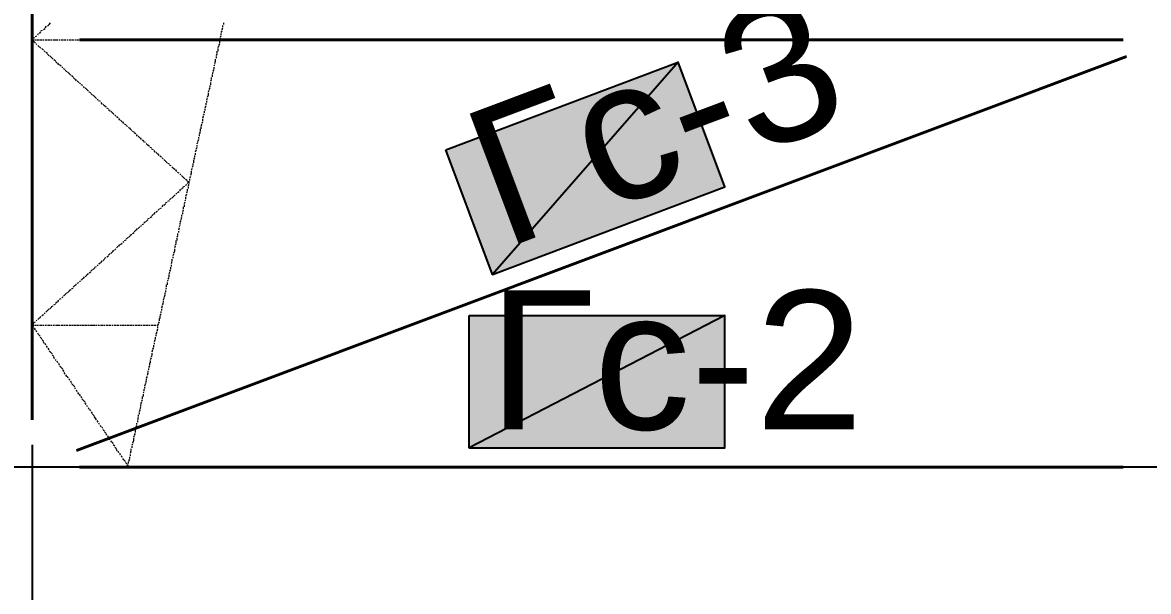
# Model space of a CAD drawing. Extents: x 8 to 21351, y 0 to 420.
# Drawn here: x 15812.33 to 15842, y 305.7 to 320.69 of the extents above; entities that cross this region are included whole.
import ezdxf

# ---------------------------------------------------------------- set-up
doc = ezdxf.new("R2010")
doc.units = 0
doc.styles.add('TEYPDFCAD_TEXT', font='arial.ttf')

msp = doc.modelspace()

# ---------------------------------------------------------------- hatches: boundary and pattern name
at = {"true_color": 0xffffff}
h = msp.add_hatch(color=0, dxfattribs=at)
h.paths.add_polyline_path([(15823.488, 317.331), (15829.605, 319.638), (15824.716, 314.05)])
h.paths.add_polyline_path([(15829.605, 319.638), (15824.716, 314.05), (15830.833, 316.357)])
h = msp.add_hatch(color=0, dxfattribs=at)
h.paths.add_polyline_path([(15824.102, 312.97), (15830.833, 312.97), (15824.102, 309.478)])
h.paths.add_polyline_path([(15830.833, 312.97), (15824.102, 309.478), (15830.833, 309.478)])

# ---------------------------------------------------------------- linework, layer by layer
at = {"color": 7, "lineweight": 40}
for p, q in [((15812.587, 397.743), (15812.587, 310.219)), ((15841.332, 320.23), (15813.836, 320.23)), ((15841.416, 319.786), (15813.752, 309.414)), ((15841.332, 308.97), (15813.836, 308.97))]:
    msp.add_line(p, q, dxfattribs=at)
at = {"color": 7, "lineweight": 25}
for p, q in [((15812.587, 333.565), (15812.587, 313.563)), ((15812.587, 312.081), (15812.587, 311.065)), ((15812.587, 309.562), (15812.587, 296.164)), ((15822.091, 308.97), (15802.089, 308.97)), ((15824.589, 308.97), (15823.573, 308.97)), ((15846.073, 308.97), (15826.092, 308.97))]:
    msp.add_line(p, q, dxfattribs=at)
at = {"color": 7, "lineweight": 5}
for p, q in [((15812.587, 320.675), (15812.587, 320.611)), ((15812.587, 320.59), (15812.587, 320.548)), ((15812.587, 320.527), (15812.587, 320.485)), ((15812.587, 320.463), (15812.587, 320.421)), ((15812.587, 320.4), (15812.587, 320.336)), ((15812.736, 320.358), (15812.757, 320.4)), ((15812.778, 320.4), (15812.82, 320.442)), ((15812.82, 320.463), (15812.863, 320.485)), ((15812.884, 320.506), (15812.926, 320.527)), ((15812.926, 320.548), (15812.968, 320.59)), ((15812.99, 320.59), (15813.032, 320.633)), ((15813.032, 320.633), (15813.074, 320.675)), ((15817.583, 320.463), (15817.562, 320.421)), ((15817.562, 320.4), (15817.562, 320.358)), ((15817.604, 320.548), (15817.583, 320.485)), ((15817.604, 320.611), (15817.604, 320.569)), ((15817.625, 320.675), (15817.625, 320.633)), ((15812.587, 320.315), (15812.587, 320.273)), ((15812.587, 320.23), (15812.609, 320.252)), ((15812.587, 320.252), (15812.587, 320.209)), ((15812.587, 320.23), (15812.63, 320.23)), ((15812.63, 320.188), (15812.587, 320.23)), ((15812.587, 320.188), (15812.587, 320.125)), ((15812.587, 320.103), (15812.587, 320.061)), ((15812.63, 320.273), (15812.651, 320.294)), ((15812.672, 320.146), (15812.63, 320.188)), ((15812.651, 320.23), (15812.693, 320.23)), ((15812.672, 320.315), (15812.714, 320.336)), ((15812.714, 320.103), (15812.693, 320.125)), ((15812.714, 320.23), (15812.778, 320.23)), ((15812.799, 320.23), (15812.841, 320.23)), ((15812.863, 320.23), (15812.905, 320.23)), ((15812.926, 320.23), (15812.99, 320.23)), ((15813.011, 320.23), (15813.053, 320.23)), ((15813.074, 320.23), (15813.117, 320.23)), ((15813.138, 320.23), (15813.201, 320.23)), ((15813.201, 320.23), (15813.265, 320.23)), ((15813.286, 320.23), (15813.328, 320.23)), ((15813.349, 320.23), (15813.392, 320.23)), ((15813.413, 320.23), (15813.476, 320.23)), ((15813.498, 320.23), (15813.54, 320.23)), ((15813.561, 320.23), (15813.603, 320.23)), ((15813.625, 320.23), (15813.688, 320.23)), ((15813.709, 320.23), (15813.752, 320.23)), ((15813.773, 320.23), (15813.815, 320.23)), ((15813.836, 320.23), (15813.9, 320.23)), ((15813.921, 320.23), (15813.963, 320.23)), ((15813.984, 320.23), (15814.027, 320.23)), ((15814.048, 320.23), (15814.111, 320.23)), ((15814.111, 320.23), (15814.175, 320.23)), ((15814.196, 320.23), (15814.238, 320.23)), ((15814.26, 320.23), (15814.302, 320.23)), ((15814.323, 320.23), (15814.387, 320.23)), ((15814.408, 320.23), (15814.45, 320.23)), ((15814.471, 320.23), (15814.514, 320.23)), ((15814.535, 320.23), (15814.598, 320.23)), ((15814.619, 320.23), (15814.662, 320.23)), ((15814.683, 320.23), (15814.725, 320.23)), ((15814.746, 320.23), (15814.81, 320.23)), ((15814.831, 320.23), (15814.873, 320.23)), ((15814.895, 320.23), (15814.937, 320.23)), ((15814.958, 320.23), (15815, 320.23)), ((15815.022, 320.23), (15815.085, 320.23)), ((15815.106, 320.23), (15815.149, 320.23)), ((15815.17, 320.23), (15815.212, 320.23)), ((15815.233, 320.23), (15815.297, 320.23)), ((15815.318, 320.23), (15815.36, 320.23)), ((15815.381, 320.23), (15815.424, 320.23)), ((15815.445, 320.23), (15815.508, 320.23)), ((15815.53, 320.23), (15815.572, 320.23)), ((15815.593, 320.23), (15815.635, 320.23)), ((15815.657, 320.23), (15815.72, 320.23)), ((15815.741, 320.23), (15815.784, 320.23)), ((15815.805, 320.23), (15815.847, 320.23)), ((15815.868, 320.23), (15815.911, 320.23)), ((15815.932, 320.23), (15815.995, 320.23)), ((15816.016, 320.23), (15816.059, 320.23)), ((15816.08, 320.23), (15816.122, 320.23)), ((15816.143, 320.23), (15816.207, 320.23)), ((15816.228, 320.23), (15816.27, 320.23)), ((15816.292, 320.23), (15816.334, 320.23)), ((15816.355, 320.23), (15816.419, 320.23)), ((15816.44, 320.23), (15816.482, 320.23)), ((15816.503, 320.23), (15816.546, 320.23)), ((15816.567, 320.23), (15816.63, 320.23)), ((15816.63, 320.23), (15816.694, 320.23)), ((15816.715, 320.23), (15816.757, 320.23)), ((15816.778, 320.23), (15816.821, 320.23)), ((15816.842, 320.23), (15816.905, 320.23)), ((15816.927, 320.23), (15816.969, 320.23)), ((15816.99, 320.23), (15817.032, 320.23)), ((15817.054, 320.23), (15817.117, 320.23)), ((15817.138, 320.23), (15817.181, 320.23)), ((15817.202, 320.23), (15817.244, 320.23)), ((15817.265, 320.23), (15817.329, 320.23)), ((15817.35, 320.23), (15817.392, 320.23)), ((15817.413, 320.23), (15817.456, 320.23)), ((15817.477, 320.23), (15817.519, 320.23)), ((15817.519, 320.125), (15817.498, 320.082)), ((15817.54, 320.273), (15817.519, 320.209)), ((15817.519, 320.188), (15817.519, 320.146)), ((15817.562, 320.336), (15817.54, 320.294)), ((15812.587, 320.04), (15812.587, 319.998)), ((15812.587, 319.976), (15812.587, 319.913)), ((15812.587, 319.892), (15812.587, 319.849)), ((15812.587, 319.828), (15812.587, 319.786)), ((15812.778, 320.04), (15812.736, 320.082)), ((15812.82, 319.998), (15812.799, 320.04)), ((15812.884, 319.955), (15812.841, 319.998)), ((15812.926, 319.913), (15812.905, 319.934)), ((15812.99, 319.871), (15812.947, 319.892)), ((15813.032, 319.807), (15812.99, 319.849)), ((15813.095, 319.765), (15813.053, 319.807)), ((15817.456, 319.849), (15817.435, 319.807)), ((15817.456, 319.934), (15817.456, 319.871)), ((15817.498, 320.061), (15817.477, 320.019)), ((15817.477, 319.998), (15817.477, 319.934)), ((15812.587, 319.765), (15812.587, 319.701)), ((15812.587, 319.68), (15812.587, 319.638)), ((15812.587, 319.617), (15812.587, 319.574)), ((15812.587, 319.553), (15812.587, 319.511)), ((15813.138, 319.723), (15813.095, 319.765)), ((15813.201, 319.68), (15813.159, 319.701)), ((15813.244, 319.617), (15813.201, 319.659)), ((15813.286, 319.574), (15813.265, 319.617)), ((15813.349, 319.532), (15813.307, 319.574)), ((15813.392, 319.49), (15813.371, 319.511)), ((15817.392, 319.574), (15817.371, 319.532)), ((15817.371, 319.511), (15817.371, 319.468)), ((15817.413, 319.659), (15817.392, 319.596)), ((15817.413, 319.723), (15817.413, 319.659)), ((15817.435, 319.786), (15817.435, 319.744)), ((15812.587, 319.49), (15812.587, 319.426)), ((15812.587, 319.405), (15812.587, 319.363)), ((15812.587, 319.341), (15812.587, 319.299)), ((15812.587, 319.278), (15812.587, 319.214)), ((15813.455, 319.447), (15813.413, 319.468)), ((15813.498, 319.384), (15813.455, 319.426)), ((15813.561, 319.341), (15813.519, 319.384)), ((15813.603, 319.299), (15813.561, 319.341)), ((15813.667, 319.257), (15813.625, 319.278)), ((15813.709, 319.193), (15813.667, 319.236)), ((15817.308, 319.236), (15817.308, 319.193)), ((15817.35, 319.384), (15817.329, 319.32)), ((15817.329, 319.299), (15817.329, 319.257)), ((15817.371, 319.447), (15817.35, 319.405)), ((15812.587, 319.193), (15812.587, 319.151)), ((15812.587, 319.13), (15812.587, 319.087)), ((15812.587, 319.066), (15812.587, 319.003)), ((15812.587, 318.982), (15812.587, 318.939)), ((15812.587, 318.918), (15812.587, 318.876)), ((15813.752, 319.151), (15813.73, 319.193)), ((15813.815, 319.109), (15813.773, 319.151)), ((15813.857, 319.066), (15813.836, 319.087)), ((15813.921, 319.024), (15813.879, 319.045)), ((15813.963, 318.961), (15813.942, 319.003)), ((15814.027, 318.918), (15813.984, 318.961)), ((15814.069, 318.876), (15814.027, 318.918)), ((15817.265, 318.961), (15817.244, 318.918)), ((15817.265, 319.024), (15817.265, 318.982)), ((15817.308, 319.172), (15817.286, 319.13)), ((15817.286, 319.109), (15817.286, 319.045)), ((15812.587, 318.855), (15812.587, 318.791)), ((15812.587, 318.77), (15812.587, 318.728)), ((15812.587, 318.706), (15812.587, 318.664)), ((15812.587, 318.643), (15812.587, 318.601)), ((15814.133, 318.834), (15814.09, 318.855)), ((15814.175, 318.77), (15814.133, 318.812)), ((15814.238, 318.728), (15814.196, 318.77)), ((15814.281, 318.685), (15814.238, 318.728)), ((15814.323, 318.643), (15814.302, 318.664)), ((15814.387, 318.601), (15814.344, 318.622)), ((15817.202, 318.685), (15817.181, 318.643)), ((15817.181, 318.622), (15817.181, 318.579)), ((15817.223, 318.77), (15817.202, 318.706)), ((15817.244, 318.897), (15817.223, 318.855)), ((15817.223, 318.834), (15817.223, 318.77)), ((15812.587, 318.579), (15812.587, 318.516)), ((15812.587, 318.495), (15812.587, 318.452)), ((15812.587, 318.431), (15812.587, 318.389)), ((15812.587, 318.368), (15812.587, 318.304)), ((15814.429, 318.537), (15814.408, 318.579)), ((15814.492, 318.495), (15814.45, 318.537)), ((15814.535, 318.452), (15814.492, 318.495)), ((15814.598, 318.41), (15814.556, 318.431)), ((15814.641, 318.347), (15814.598, 318.389)), ((15814.704, 318.304), (15814.662, 318.347)), ((15817.117, 318.347), (15817.117, 318.304)), ((15817.159, 318.495), (15817.138, 318.431)), ((15817.138, 318.41), (15817.138, 318.368)), ((15817.159, 318.558), (15817.159, 318.516)), ((15812.587, 318.283), (15812.587, 318.241)), ((15812.587, 318.22), (15812.587, 318.177)), ((15812.587, 318.156), (15812.587, 318.093)), ((15812.587, 318.072), (15812.587, 318.029)), ((15814.746, 318.262), (15814.704, 318.304)), ((15814.789, 318.22), (15814.768, 318.241)), ((15814.852, 318.177), (15814.81, 318.199)), ((15814.895, 318.114), (15814.873, 318.156)), ((15814.958, 318.072), (15814.916, 318.114)), ((15815, 318.029), (15814.979, 318.072)), ((15817.075, 318.072), (15817.054, 318.029)), ((15817.096, 318.22), (15817.075, 318.156)), ((15817.075, 318.135), (15817.075, 318.093)), ((15817.117, 318.283), (15817.096, 318.241)), ((15812.587, 318.008), (15812.587, 317.966)), ((15812.587, 317.944), (15812.587, 317.881)), ((15812.587, 317.86), (15812.587, 317.817)), ((15812.587, 317.796), (15812.587, 317.754)), ((15812.587, 317.733), (15812.587, 317.69)), ((15815.064, 317.987), (15815.022, 318.008)), ((15815.106, 317.944), (15815.064, 317.966)), ((15815.17, 317.881), (15815.127, 317.923)), ((15815.212, 317.839), (15815.17, 317.881)), ((15815.276, 317.796), (15815.233, 317.817)), ((15815.318, 317.754), (15815.276, 317.775)), ((15815.36, 317.69), (15815.339, 317.733)), ((15817.011, 317.796), (15816.99, 317.754)), ((15816.99, 317.733), (15816.99, 317.69)), ((15817.011, 317.881), (15817.011, 317.817)), ((15817.054, 318.008), (15817.032, 317.966)), ((15817.032, 317.944), (15817.032, 317.881)), ((15812.587, 317.669), (15812.587, 317.606)), ((15812.587, 317.585), (15812.587, 317.542)), ((15812.587, 317.521), (15812.587, 317.479)), ((15812.587, 317.458), (15812.587, 317.394)), ((15815.424, 317.648), (15815.381, 317.69)), ((15815.466, 317.606), (15815.445, 317.648)), ((15815.53, 317.563), (15815.487, 317.585)), ((15815.572, 317.521), (15815.53, 317.542)), ((15815.635, 317.458), (15815.593, 317.5)), ((15815.678, 317.415), (15815.635, 317.458)), ((15816.948, 317.521), (15816.927, 317.479)), ((15816.927, 317.458), (15816.927, 317.415)), ((15816.969, 317.606), (15816.948, 317.542)), ((15816.969, 317.669), (15816.969, 317.627)), ((15812.587, 317.373), (15812.587, 317.331)), ((15812.587, 317.31), (15812.587, 317.267)), ((15812.587, 317.246), (15812.587, 317.183)), ((15812.587, 317.161), (15812.587, 317.119)), ((15815.741, 317.373), (15815.699, 317.394)), ((15815.784, 317.331), (15815.741, 317.352)), ((15815.826, 317.267), (15815.805, 317.31)), ((15815.889, 317.225), (15815.847, 317.267)), ((15815.932, 317.183), (15815.911, 317.225)), ((15815.995, 317.14), (15815.953, 317.161)), ((15816.863, 317.183), (15816.863, 317.14)), ((15816.905, 317.331), (15816.884, 317.267)), ((15816.884, 317.246), (15816.884, 317.204)), ((15816.927, 317.394), (15816.905, 317.352)), ((15812.587, 317.098), (15812.587, 317.055)), ((15812.587, 317.034), (15812.587, 316.971)), ((15812.587, 316.95), (15812.587, 316.907)), ((15812.587, 316.886), (15812.587, 316.844)), ((15816.038, 317.098), (15816.016, 317.119)), ((15816.101, 317.034), (15816.059, 317.077)), ((15816.143, 316.992), (15816.101, 317.034)), ((15816.207, 316.95), (15816.165, 316.971)), ((15816.249, 316.907), (15816.207, 316.928)), ((15816.313, 316.844), (15816.27, 316.886)), ((15816.355, 316.801), (15816.313, 316.844)), ((15816.8, 316.844), (15816.778, 316.801)), ((15816.821, 316.907), (15816.8, 316.865)), ((15816.821, 316.971), (15816.821, 316.928)), ((15816.863, 317.119), (15816.842, 317.077)), ((15816.842, 317.055), (15816.842, 316.992)), ((15812.587, 316.823), (15812.587, 316.78)), ((15812.587, 316.759), (15812.587, 316.696)), ((15812.587, 316.675), (15812.587, 316.632)), ((15812.587, 316.611), (15812.587, 316.569)), ((15812.587, 316.548), (15812.587, 316.484)), ((15816.397, 316.759), (15816.376, 316.801)), ((15816.461, 316.717), (15816.419, 316.738)), ((15816.503, 316.675), (15816.482, 316.696)), ((15816.567, 316.611), (15816.524, 316.653)), ((15816.609, 316.569), (15816.567, 316.611)), ((15816.673, 316.526), (15816.63, 316.548)), ((15816.757, 316.632), (15816.736, 316.59)), ((15816.736, 316.569), (15816.736, 316.526)), ((15816.778, 316.717), (15816.757, 316.653)), ((15816.778, 316.78), (15816.778, 316.717)), ((15812.587, 316.463), (15812.587, 316.42)), ((15812.587, 316.399), (15812.587, 316.357)), ((15812.587, 316.336), (15812.587, 316.272)), ((15812.587, 316.251), (15812.587, 316.209)), ((15816.419, 316.209), (15816.461, 316.23)), ((15816.482, 316.251), (15816.503, 316.293)), ((15816.524, 316.293), (15816.567, 316.336)), ((15816.567, 316.357), (15816.609, 316.378)), ((15816.63, 316.399), (15816.673, 316.42)), ((15816.673, 316.23), (15816.651, 316.188)), ((15816.715, 316.484), (15816.673, 316.505)), ((15816.673, 316.442), (15816.715, 316.484)), ((15816.673, 316.293), (15816.673, 316.251)), ((15816.715, 316.442), (15816.694, 316.378)), ((15816.694, 316.357), (15816.694, 316.315)), ((15816.715, 316.505), (15816.715, 316.463)), ((15812.587, 316.188), (15812.587, 316.145)), ((15812.587, 316.124), (15812.587, 316.061)), ((15812.587, 316.039), (15812.587, 315.997)), ((15812.587, 315.976), (15812.587, 315.934)), ((15816.101, 315.934), (15816.143, 315.955)), ((15816.165, 315.976), (15816.207, 315.997)), ((15816.207, 316.018), (15816.249, 316.061)), ((15816.27, 316.061), (15816.313, 316.103)), ((15816.313, 316.103), (15816.355, 316.145)), ((15816.376, 316.166), (15816.397, 316.188)), ((15816.609, 315.955), (15816.588, 315.913)), ((15816.63, 316.018), (15816.609, 315.976)), ((15816.651, 316.166), (15816.63, 316.103)), ((15816.63, 316.082), (15816.63, 316.039)), ((15812.587, 315.913), (15812.587, 315.87)), ((15812.587, 315.849), (15812.587, 315.786)), ((15812.587, 315.764), (15812.587, 315.722)), ((15812.587, 315.701), (15812.587, 315.658)), ((15812.587, 315.637), (15812.587, 315.574)), ((15815.741, 315.595), (15815.784, 315.637)), ((15815.805, 315.637), (15815.826, 315.68)), ((15815.847, 315.68), (15815.889, 315.722)), ((15815.911, 315.743), (15815.932, 315.764)), ((15815.953, 315.786), (15815.995, 315.807)), ((15816.016, 315.828), (15816.038, 315.87)), ((15816.059, 315.87), (15816.101, 315.913)), ((15816.567, 315.743), (15816.546, 315.701)), ((15816.546, 315.68), (15816.546, 315.637)), ((15816.567, 315.828), (15816.567, 315.764)), ((15816.588, 315.891), (15816.588, 315.828)), ((15812.587, 315.553), (15812.587, 315.51)), ((15812.587, 315.489), (15812.587, 315.447)), ((15812.587, 315.426), (15812.587, 315.362)), ((15812.587, 315.341), (15812.587, 315.299)), ((15815.445, 315.32), (15815.466, 315.341)), ((15815.487, 315.362), (15815.53, 315.383)), ((15815.53, 315.404), (15815.572, 315.447)), ((15815.593, 315.447), (15815.635, 315.489)), ((15815.635, 315.51), (15815.678, 315.531)), ((15815.699, 315.553), (15815.741, 315.574)), ((15816.482, 315.341), (15816.461, 315.299)), ((15816.503, 315.468), (15816.482, 315.426)), ((15816.482, 315.404), (15816.482, 315.362)), ((15816.524, 315.553), (15816.503, 315.489)), ((15816.524, 315.616), (15816.524, 315.574)), ((15812.587, 315.277), (15812.587, 315.235)), ((15812.587, 315.214), (15812.587, 315.151)), ((15812.587, 315.129), (15812.587, 315.087)), ((15812.587, 315.066), (15812.587, 315.024)), ((15815.127, 315.024), (15815.17, 315.066)), ((15815.17, 315.087), (15815.212, 315.108)), ((15815.233, 315.129), (15815.276, 315.151)), ((15815.276, 315.172), (15815.318, 315.214)), ((15815.339, 315.214), (15815.36, 315.256)), ((15815.381, 315.256), (15815.424, 315.299)), ((15816.419, 315.066), (15816.397, 315.024)), ((15816.419, 315.129), (15816.419, 315.087)), ((15816.461, 315.277), (15816.44, 315.214)), ((15816.44, 315.193), (15816.44, 315.151)), ((15812.587, 315.002), (15812.587, 314.96)), ((15812.587, 314.939), (15812.587, 314.875)), ((15812.587, 314.854), (15812.587, 314.812)), ((15812.587, 314.791), (15812.587, 314.748)), ((15814.81, 314.748), (15814.852, 314.791)), ((15814.873, 314.791), (15814.895, 314.833)), ((15814.916, 314.833), (15814.958, 314.875)), ((15814.979, 314.896), (15815, 314.918)), ((15815.022, 314.939), (15815.064, 314.96)), ((15815.064, 314.981), (15815.106, 315.024)), ((15816.355, 314.791), (15816.334, 314.748)), ((15816.376, 314.854), (15816.355, 314.812)), ((15816.376, 314.939), (15816.376, 314.875)), ((15816.397, 315.002), (15816.397, 314.939)), ((15812.587, 314.727), (15812.587, 314.664)), ((15812.587, 314.642), (15812.587, 314.6)), ((15812.587, 314.579), (15812.587, 314.537)), ((15812.587, 314.515), (15812.587, 314.452)), ((15814.45, 314.41), (15814.492, 314.452)), ((15814.492, 314.473), (15814.535, 314.494)), ((15814.556, 314.515), (15814.598, 314.537)), ((15814.598, 314.558), (15814.641, 314.6)), ((15814.662, 314.6), (15814.704, 314.642)), ((15814.704, 314.664), (15814.746, 314.685)), ((15814.768, 314.706), (15814.789, 314.727)), ((15816.27, 314.452), (15816.27, 314.41)), ((15816.313, 314.579), (15816.292, 314.537)), ((15816.292, 314.515), (15816.292, 314.473)), ((15816.334, 314.664), (15816.313, 314.6)), ((15816.334, 314.727), (15816.334, 314.664)), ((15812.587, 314.431), (15812.587, 314.389)), ((15812.587, 314.367), (15812.587, 314.325)), ((15812.587, 314.304), (15812.587, 314.24)), ((15812.587, 314.24), (15812.587, 314.177)), ((15812.587, 314.156), (15812.587, 314.113)), ((15814.133, 314.134), (15814.175, 314.177)), ((15814.196, 314.177), (15814.238, 314.219)), ((15814.238, 314.24), (15814.281, 314.262)), ((15814.302, 314.283), (15814.323, 314.304)), ((15814.344, 314.325), (15814.387, 314.367)), ((15814.408, 314.367), (15814.429, 314.41)), ((15816.228, 314.177), (15816.207, 314.134)), ((15816.228, 314.24), (15816.228, 314.198)), ((15816.27, 314.389), (15816.249, 314.325)), ((15816.249, 314.304), (15816.249, 314.262)), ((15812.587, 314.092), (15812.587, 314.05)), ((15812.587, 314.029), (15812.587, 313.965)), ((15812.587, 313.944), (15812.587, 313.902)), ((15812.587, 313.88), (15812.587, 313.838)), ((15813.836, 313.859), (15813.857, 313.88)), ((15813.879, 313.902), (15813.921, 313.944)), ((15813.942, 313.944), (15813.963, 313.986)), ((15813.984, 313.986), (15814.027, 314.029)), ((15814.027, 314.05), (15814.069, 314.071)), ((15814.09, 314.092), (15814.133, 314.113)), ((15816.165, 313.902), (15816.143, 313.859)), ((15816.186, 313.965), (15816.165, 313.923)), ((15816.207, 314.113), (15816.186, 314.05)), ((15816.186, 314.029), (15816.186, 313.986)), ((15812.587, 313.817), (15812.587, 313.753)), ((15812.587, 313.732), (15812.587, 313.69)), ((15812.587, 313.669), (15812.587, 313.627)), ((15812.587, 313.605), (15812.587, 313.542)), ((15813.455, 313.521), (15813.498, 313.563)), ((15813.519, 313.563), (15813.561, 313.605)), ((15813.561, 313.627), (15813.603, 313.648)), ((15813.625, 313.669), (15813.667, 313.69)), ((15813.667, 313.711), (15813.709, 313.753)), ((15813.73, 313.753), (15813.752, 313.796)), ((15813.773, 313.817), (15813.815, 313.838)), ((15816.08, 313.563), (15816.08, 313.521)), ((15816.122, 313.69), (15816.101, 313.648)), ((15816.101, 313.627), (15816.101, 313.584)), ((15816.122, 313.775), (15816.122, 313.711)), ((15816.143, 313.838), (15816.143, 313.775)), ((15812.587, 313.521), (15812.587, 313.478)), ((15812.587, 313.457), (15812.587, 313.415)), ((15812.587, 313.394), (15812.587, 313.33)), ((15812.587, 313.33), (15812.587, 313.267)), ((15813.159, 313.245), (15813.201, 313.267)), ((15813.201, 313.288), (15813.244, 313.33)), ((15813.265, 313.33), (15813.286, 313.372)), ((15813.307, 313.394), (15813.349, 313.415)), ((15813.371, 313.436), (15813.392, 313.457)), ((15813.413, 313.478), (15813.455, 313.521)), ((15816.038, 313.288), (15816.016, 313.245)), ((15816.059, 313.415), (15816.038, 313.372)), ((15816.038, 313.351), (15816.038, 313.309)), ((15816.08, 313.5), (15816.059, 313.436)), ((15812.587, 313.245), (15812.587, 313.203)), ((15812.587, 313.182), (15812.587, 313.14)), ((15812.587, 313.118), (15812.587, 313.055)), ((15812.587, 313.034), (15812.587, 312.991)), ((15812.587, 312.97), (15812.587, 312.928)), ((15812.841, 312.97), (15812.884, 312.991)), ((15812.905, 313.013), (15812.926, 313.034)), ((15812.947, 313.055), (15812.99, 313.097)), ((15812.99, 313.097), (15813.032, 313.14)), ((15813.053, 313.14), (15813.095, 313.182)), ((15813.095, 313.203), (15813.138, 313.224)), ((15815.974, 313.013), (15815.953, 312.97)), ((15815.974, 313.076), (15815.974, 313.034)), ((15816.016, 313.224), (15815.995, 313.161)), ((15815.995, 313.14), (15815.995, 313.097)), ((15812.587, 312.907), (15812.587, 312.843)), ((15812.587, 312.822), (15812.587, 312.78)), ((15812.587, 312.716), (15812.63, 312.759)), ((15812.587, 312.759), (15812.587, 312.716)), ((15812.587, 312.695), (15812.587, 312.716)), ((15812.587, 312.716), (15812.63, 312.716)), ((15812.63, 312.653), (15812.609, 312.695)), ((15812.63, 312.78), (15812.672, 312.801)), ((15812.651, 312.716), (15812.693, 312.716)), ((15812.693, 312.822), (15812.714, 312.843)), ((15812.714, 312.716), (15812.757, 312.716)), ((15812.736, 312.865), (15812.778, 312.907)), ((15812.778, 312.716), (15812.841, 312.716)), ((15812.799, 312.907), (15812.82, 312.949)), ((15812.863, 312.716), (15812.905, 312.716)), ((15812.926, 312.716), (15812.968, 312.716)), ((15812.99, 312.716), (15813.053, 312.716)), ((15813.074, 312.716), (15813.117, 312.716)), ((15813.138, 312.716), (15813.18, 312.716)), ((15813.201, 312.716), (15813.265, 312.716)), ((15813.265, 312.716), (15813.328, 312.716)), ((15813.349, 312.716), (15813.392, 312.716)), ((15813.413, 312.716), (15813.455, 312.716)), ((15813.476, 312.716), (15813.54, 312.716)), ((15813.561, 312.716), (15813.603, 312.716)), ((15813.625, 312.716), (15813.667, 312.716)), ((15813.688, 312.716), (15813.752, 312.716)), ((15813.773, 312.716), (15813.815, 312.716)), ((15813.836, 312.716), (15813.879, 312.716)), ((15813.9, 312.716), (15813.963, 312.716)), ((15813.984, 312.716), (15814.027, 312.716)), ((15814.048, 312.716), (15814.09, 312.716)), ((15814.111, 312.716), (15814.175, 312.716)), ((15814.175, 312.716), (15814.238, 312.716)), ((15814.26, 312.716), (15814.302, 312.716)), ((15814.323, 312.716), (15814.365, 312.716)), ((15814.387, 312.716), (15814.45, 312.716)), ((15814.471, 312.716), (15814.514, 312.716)), ((15814.535, 312.716), (15814.577, 312.716)), ((15814.598, 312.716), (15814.662, 312.716)), ((15814.683, 312.716), (15814.725, 312.716)), ((15814.746, 312.716), (15814.789, 312.716)), ((15814.81, 312.716), (15814.873, 312.716)), ((15814.895, 312.716), (15814.937, 312.716)), ((15814.958, 312.716), (15815, 312.716)), ((15815.022, 312.716), (15815.064, 312.716)), ((15815.085, 312.716), (15815.149, 312.716)), ((15815.17, 312.716), (15815.212, 312.716)), ((15815.233, 312.716), (15815.276, 312.716)), ((15815.297, 312.716), (15815.36, 312.716)), ((15815.381, 312.716), (15815.424, 312.716)), ((15815.445, 312.716), (15815.487, 312.716)), ((15815.508, 312.716), (15815.572, 312.716)), ((15815.593, 312.716), (15815.635, 312.716)), ((15815.657, 312.716), (15815.699, 312.716)), ((15815.72, 312.716), (15815.784, 312.716)), ((15815.805, 312.716), (15815.847, 312.716)), ((15815.868, 312.716), (15815.911, 312.716)), ((15815.911, 312.738), (15815.889, 312.695)), ((15815.889, 312.674), (15815.889, 312.632)), ((15815.932, 312.801), (15815.911, 312.759)), ((15815.932, 312.886), (15815.932, 312.822)), ((15815.953, 312.949), (15815.953, 312.886)), ((15812.672, 312.589), (15812.651, 312.632)), ((15812.714, 312.526), (15812.693, 312.568)), ((15812.757, 312.462), (15812.736, 312.505)), ((15812.799, 312.42), (15812.757, 312.462)), ((15812.841, 312.356), (15812.799, 312.399)), ((15815.826, 312.399), (15815.826, 312.356)), ((15815.868, 312.526), (15815.847, 312.483)), ((15815.847, 312.462), (15815.847, 312.42)), ((15815.889, 312.61), (15815.868, 312.547)), ((15812.884, 312.293), (15812.841, 312.335)), ((15812.905, 312.229), (15812.884, 312.272)), ((15812.947, 312.187), (15812.926, 312.229)), ((15812.99, 312.124), (15812.968, 312.166)), ((15813.032, 312.06), (15813.011, 312.103)), ((15815.784, 312.124), (15815.762, 312.081)), ((15815.784, 312.187), (15815.784, 312.145)), ((15815.826, 312.335), (15815.805, 312.272)), ((15815.805, 312.251), (15815.805, 312.208)), ((15813.074, 311.997), (15813.032, 312.039)), ((15813.117, 311.954), (15813.074, 311.997)), ((15813.159, 311.891), (15813.117, 311.933)), ((15813.18, 311.827), (15813.159, 311.87)), ((15813.222, 311.785), (15813.201, 311.806)), ((15815.72, 311.849), (15815.699, 311.806)), ((15815.699, 311.785), (15815.699, 311.721)), ((15815.741, 311.912), (15815.72, 311.87)), ((15815.762, 312.06), (15815.741, 311.997)), ((15815.741, 311.976), (15815.741, 311.933)), ((15813.265, 311.721), (15813.244, 311.764)), ((15813.307, 311.658), (15813.286, 311.7)), ((15813.349, 311.594), (15813.307, 311.637)), ((15813.392, 311.552), (15813.349, 311.594)), ((15813.434, 311.489), (15813.392, 311.531)), ((15815.635, 311.51), (15815.635, 311.467)), ((15815.678, 311.637), (15815.657, 311.594)), ((15815.657, 311.573), (15815.657, 311.531)), ((15815.678, 311.721), (15815.678, 311.658)), ((15813.455, 311.425), (15813.434, 311.467)), ((15813.498, 311.362), (15813.476, 311.404)), ((15813.54, 311.319), (15813.519, 311.362)), ((15813.582, 311.256), (15813.561, 311.298)), ((15813.625, 311.192), (15813.603, 311.235)), ((15815.593, 311.235), (15815.572, 311.192)), ((15815.614, 311.362), (15815.593, 311.319)), ((15815.593, 311.298), (15815.593, 311.256)), ((15815.635, 311.446), (15815.614, 311.383)), ((15813.667, 311.129), (15813.625, 311.171)), ((15813.709, 311.086), (15813.667, 311.129)), ((15813.73, 311.023), (15813.709, 311.065)), ((15813.773, 310.959), (15813.752, 311.002)), ((15813.815, 310.896), (15813.794, 310.938)), ((15813.857, 310.854), (15813.836, 310.896)), ((15815.53, 310.959), (15815.508, 310.917)), ((15815.508, 310.896), (15815.508, 310.832)), ((15815.53, 311.023), (15815.53, 310.981)), ((15815.572, 311.171), (15815.551, 311.108)), ((15815.551, 311.086), (15815.551, 311.044)), ((15813.9, 310.79), (15813.879, 310.832)), ((15813.942, 310.727), (15813.9, 310.769)), ((15813.984, 310.684), (15813.942, 310.727)), ((15814.006, 310.621), (15813.984, 310.663)), ((15814.048, 310.557), (15814.027, 310.6)), ((15815.466, 310.684), (15815.445, 310.642)), ((15815.445, 310.621), (15815.445, 310.579)), ((15815.487, 310.748), (15815.466, 310.705)), ((15815.487, 310.832), (15815.487, 310.769)), ((15814.09, 310.494), (15814.069, 310.536)), ((15814.133, 310.452), (15814.111, 310.494)), ((15814.175, 310.388), (15814.154, 310.43)), ((15814.217, 310.324), (15814.175, 310.367)), ((15814.26, 310.261), (15814.217, 310.303)), ((15815.381, 310.346), (15815.381, 310.303)), ((15815.424, 310.473), (15815.403, 310.43)), ((15815.403, 310.409), (15815.403, 310.367)), ((15815.445, 310.557), (15815.424, 310.494)), ((15814.281, 310.219), (15814.26, 310.261)), ((15814.323, 310.155), (15814.302, 310.197)), ((15814.365, 310.092), (15814.344, 310.134)), ((15814.408, 310.028), (15814.387, 310.07)), ((15814.45, 309.986), (15814.429, 310.028)), ((15815.318, 310.007), (15815.297, 309.943)), ((15815.339, 310.07), (15815.318, 310.028)), ((15815.339, 310.134), (15815.339, 310.092)), ((15815.381, 310.282), (15815.36, 310.219)), ((15815.36, 310.197), (15815.36, 310.155)), ((15814.492, 309.922), (15814.45, 309.965)), ((15814.535, 309.859), (15814.492, 309.901)), ((15814.556, 309.817), (15814.535, 309.838)), ((15814.598, 309.753), (15814.577, 309.795)), ((15814.641, 309.69), (15814.619, 309.732)), ((15815.276, 309.795), (15815.254, 309.753)), ((15815.254, 309.732), (15815.254, 309.668)), ((15815.297, 309.859), (15815.276, 309.817)), ((15815.297, 309.943), (15815.297, 309.88)), ((15814.683, 309.626), (15814.662, 309.668)), ((15814.725, 309.584), (15814.704, 309.626)), ((15814.768, 309.52), (15814.725, 309.562)), ((15814.81, 309.457), (15814.768, 309.499)), ((15814.831, 309.393), (15814.81, 309.435)), ((15815.191, 309.457), (15815.191, 309.414)), ((15815.233, 309.584), (15815.212, 309.541)), ((15815.212, 309.52), (15815.212, 309.478)), ((15815.254, 309.668), (15815.233, 309.605)), ((15814.873, 309.351), (15814.852, 309.393)), ((15814.916, 309.287), (15814.895, 309.33)), ((15814.958, 309.224), (15814.937, 309.266)), ((15815, 309.16), (15814.979, 309.203)), ((15815.043, 309.118), (15815, 309.16)), ((15815.127, 309.118), (15815.106, 309.055)), ((15815.149, 309.182), (15815.127, 309.139)), ((15815.149, 309.245), (15815.149, 309.203)), ((15815.191, 309.393), (15815.17, 309.33)), ((15815.17, 309.308), (15815.17, 309.266)), ((15815.085, 309.055), (15815.043, 309.097)), ((15815.106, 309.012), (15815.085, 309.033)), ((15815.106, 309.033), (15815.106, 309.012))]:
    msp.add_line(p, q, dxfattribs=at)
at = {"color": 0, "lineweight": 0, "true_color": 0xffffff}
for p, q in [((15824.716, 314.05), (15830.833, 316.357)), ((15824.102, 309.478), (15830.833, 309.478))]:
    msp.add_line(p, q, dxfattribs=at)
at = {"color": 0, "true_color": 0xffffff}
for points in [[(15823.488, 317.331), (15829.605, 319.638), (15824.716, 314.05)], [(15829.605, 319.638), (15824.716, 314.05), (15830.833, 316.357)], [(15824.102, 312.97), (15830.833, 312.97), (15824.102, 309.478)], [(15830.833, 312.97), (15824.102, 309.478), (15830.833, 309.478)]]:
    msp.add_lwpolyline(points, close=True, dxfattribs=at)

# ---------------------------------------------------------------- texts
at = {"color": 7, "style": 'TEYPDFCAD_TEXT'}
msp.add_text('Гс-3', height=3.6618, rotation=20.5829, dxfattribs=at).set_placement((15825.012, 314.706))
msp.add_text('Гс-2', height=3.6618, dxfattribs=at).set_placement((15824.61, 309.965))

doc.saveas('drawing.dxf')
